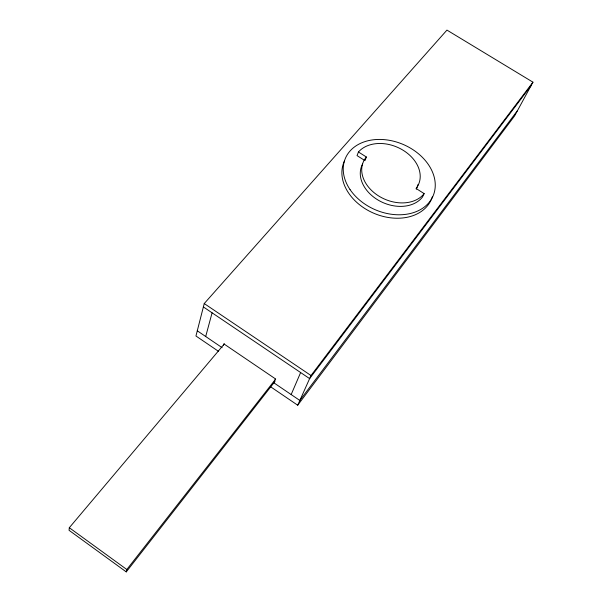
<?xml version="1.0" encoding="UTF-8"?>
<svg xmlns="http://www.w3.org/2000/svg" width="602" height="602" viewBox="0 0 602 602"><rect width="100%" height="100%" fill="white"/><g stroke="black" fill="none" stroke-linecap="round" stroke-linejoin="round"><path stroke-width="0.9" d="M224.426 343.832L69.305 527.721L69.049 530.309L126.262 571.9L275.009 381.375M126.262 571.9L126.819 569.507L275.671 379.072M270.524 386.725L297.712 405.214L514.605 115.915L532.951 82.173L446.955 30.1L204.236 303.558L195.951 335.999L218.481 351.32M205.696 336.518L212.085 312.822M223.342 345.518L223.839 343.862L275.438 378.869L273.88 382.827M358.453 151.99L357.046 155.609L364.955 160.621L366.392 157.017L358.453 151.99A34.464 25.57 23 0 1 403.573 150.538A34.464 25.57 23 0 1 416.065 188.479L424.147 193.603L422.453 197.08A34.374 25.593 23.5 0 1 379.35 200.797A34.374 25.593 23.5 0 1 362.57 164.09M291.165 394.558L300.624 372.548M297.712 405.214L311.001 375.52L532.951 82.173M517.577 110.459L299.841 400.458L273.421 382.511M531.054 85.657L309.616 378.613L203.371 306.937M204.236 303.558L311.001 375.52M197.283 330.799L222.146 347.685M69.305 527.721L126.819 569.507M424.147 193.603A34.517 25.63 23.5 0 1 378.47 195.853A34.517 25.63 23.5 0 1 366.392 157.017M418.029 184.483A34.322 25.532 23 0 1 416.26 189.156M432.304 196.884A47.513 35.473 23.3 0 1 374.737 213.642A47.513 35.473 23.3 0 1 344.487 160.93M350.033 189.547A47.716 35.518 23.3 0 0 429.715 201.685A47.716 35.518 23.3 0 0 388.019 140.085A47.716 35.518 23.3 0 0 350.033 189.547"/></g></svg>
